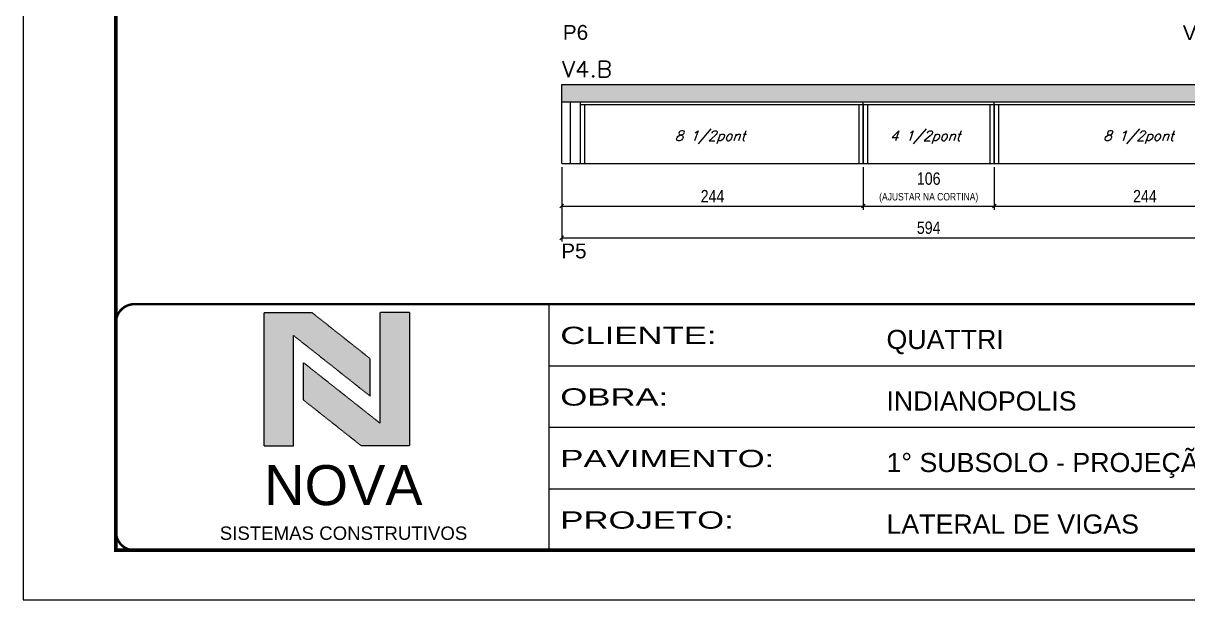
# Model space of a CAD drawing. Header units: millimetres. Extents: x 2921 to 9246, y 316 to 11751.
# Drawn here: x 6091 to 7034, y 8356 to 8823 of the extents above; entities that cross this region are included whole.
import ezdxf

# ---------------------------------------------------------------- set-up
doc = ezdxf.new("R2010")
doc.units = ezdxf.units.MM
doc.linetypes.add('CONTINUO', pattern=[0])
doc.linetypes.add('DASHED', pattern=[0.75, 0.5, -0.25])
for name, color, linetype in [('1', 3, 'Continuous'), ('5', 5, 'Continuous'), ('COTA', 241, 'Continuous'), ('Painéis', 200, 'Continuous'), ('SARR_2.2x7', 40, 'Continuous'), ('SARR_3.5x7', 81, 'Continuous'), ('texto', 7, 'Continuous')]:
    doc.layers.add(name, color=color, linetype=linetype)
for name, color, linetype, lineweight in [('CARIMBO-LEGENDA', 75, 'Continuous', 15), ('Folhas', 255, 'Continuous', 9), ('SARRAFO DE PRESSAO', 251, 'DASHED', 9), ('Texto Seção', 7, 'Continuous', 15)]:
    doc.layers.add(name, color=color, linetype=linetype, lineweight=lineweight)
doc.styles.add('arial', font='arial.ttf')
doc.styles.add('COTA TECNICA', font='techl___.ttf', dxfattribs={"height": 10})
doc.styles.add('REGUA-120', font='ROMANS.shx', dxfattribs={"height": 15})
doc.styles.add('Romans', font='romans.shx')
doc.styles.get("Standard").update_dxf_attribs({"font": 'arial.ttf'})
doc.styles.add('Tecnologia', font='')
doc.styles.get('Tecnologia').set_extended_font_data('Forgotten Futurist')
doc.dimstyles.new('PAINEL', dxfattribs={"dimtxt": 10, "dimasz": 3, "dimexe": 3, "dimexo": 3, "dimgap": 3, "dimtad": 1, "dimdec": 1, "dimzin": 12, "dimdsep": 46, "dimtxsty": 'COTA TECNICA', "dimblk1": 'OBLIQUE', "dimblk2": 'OBLIQUE', "dimsah": 1, "dimcen": 0.9, "dimclrd": 4, "dimclre": 4, "dimclrt": 240, "dimadec": 1, "dimazin": 3, "dimtfac": 1, "dimtdec": 1, "dimtmove": 0, "dimatfit": 3, "dimfxl": 1, "dimtolj": 1, "dimtzin": 12, "dimarcsym": 0})

# ---------------------------------------------------------------- blocks, each defined once
blk = doc.blocks.new('A$C64660E27')
at = {"layer": 'COTA', "true_color": 0x1a1a1a}
h = blk.add_hatch(color=250, dxfattribs=at)
h.dxf.hatch_style = 1
h.paths.add_polyline_path([(185.4, -11.6), (142.4, -11.6), (142.4, -131.6), (168.8, -131.6), (168.8, -32.2), (237.7, -86.7), (237.7, -53)])
at = {"layer": 'COTA'}
h = blk.add_hatch(color=20, dxfattribs=at)
h.dxf.hatch_style = 1
h.paths.add_polyline_path([(273, -11.4), (246.6, -11.4), (246.6, -111.1), (177.7, -56.6), (177.7, -90.2), (230, -131.6), (273, -131.6)])
for p, q in [((142.4, -131.6), (142.4, -11.6)), ((142.4, -11.6), (185.4, -11.6)), ((185.4, -11.6), (237.7, -53)), ((273, -11.4), (246.6, -11.4)), ((246.6, -111.1), (246.6, -11.4)), ((273, -11.4), (273, -131.6)), ((168.8, -32.2), (237.7, -86.7)), ((168.8, -131.6), (168.8, -32.2)), ((246.6, -111.1), (177.7, -56.6)), ((177.7, -90.2), (177.7, -56.6)), ((237.7, -86.7), (237.7, -53)), ((230, -131.6), (177.7, -90.2)), ((142.4, -131.6), (168.8, -131.6)), ((273, -131.6), (230, -131.6))]:
    blk.add_line(p, q)
at = {"layer": 'CARIMBO-LEGENDA', "color": 7, "linetype": 'Continuous', "ltscale": 100, "style": 'arial'}
blk.add_text('NOVA', height=36, dxfattribs=at).set_placement((142.4, -184.8))
at = {"layer": 'CARIMBO-LEGENDA', "color": 7, "linetype": 'Continuous', "style": 'arial'}
blk.add_text('SISTEMAS CONSTRUTIVOS', height=12, dxfattribs=at).set_placement((102.5, -216))
blk = doc.blocks.new('9999999999')
at = {"color": 30, "linetype": 'CONTINUO'}
for p, q in [((98564.56, 34230.21), (98564.56, 34429.45)), ((98564.56, 34379.64), (99583.98, 34379.64)), ((98564.56, 34329.83), (99487.98, 34329.83)), ((98564.56, 34280.02), (99487.98, 34280.02))]:
    blk.add_line(p, q, dxfattribs=at)
at = {"color": 30, "linetype": 'CONTINUO', "const_width": 2}
blk.add_lwpolyline([(99583.98, 34230.21), (99583.98, 34414.45, 0.414214), (99568.98, 34429.45), (98228.98, 34429.45, 0.414214), (98213.98, 34414.45), (98213.98, 34245.21, 0.414214), (98228.98, 34230.21), (99583.98, 34230.21)], format="xyb", dxfattribs=at)
at = {"layer": 'Folhas'}
blk.add_lwpolyline([(98138.98, 34190.21), (99623.98, 34190.21), (99623.98, 35240.21), (98138.98, 35240.21)], close=True, dxfattribs=at)
at = {"layer": 'Folhas', "color": 30, "const_width": 3}
blk.add_lwpolyline([(98213.98, 34230.21), (99583.98, 34230.21), (99583.98, 35200.21), (98213.98, 35200.21)], close=True, dxfattribs=at)
at = {"xscale": 0.9, "yscale": 0.9, "zscale": 0.9}
blk.add_blockref('A$C64660E27', (98205.77, 34433.07), dxfattribs=at)
at = {"color": 7, "linetype": 'Continuous', "ltscale": 5, "style": 'arial'}
for s, height, p in [('QUATTRI', 15.483, (98837.68, 34393.13)), ('INDIANOPOLIS', 15.4829, (98837.68, 34343.32)), ('1° SUBSOLO - PROJEÇÃO', 15.4829, (98837.68, 34293.51)), ('LATERAL DE VIGAS', 15.4829, (98837.68, 34243.7))]:
    blk.add_text(s, height=height, dxfattribs=at).set_placement(p)
at = {"layer": 'Folhas', "color": 7, "style": 'Tecnologia', "width": 1.5}
for s, p in [('CLIENTE:', (98573.65, 34397.17)), ('OBRA:', (98573.65, 34347.31)), ('PAVIMENTO:', (98573.65, 34297.5)), ('PROJETO:', (98573.65, 34247.69))]:
    blk.add_text(s, height=14, dxfattribs=at).set_placement(p)
blk = doc.blocks.new('_Oblique')
at = {"layer": '1', "color": 0, "lineweight": -2}
blk.add_line((-0.5, -0.5), (0.5, 0.5), dxfattribs=at)
blk = doc.blocks.new('*D1227')
at = {"layer": 'COTA', "color": 4, "linetype": 'ByBlock', "lineweight": -2, "transparency": 16777216}
for p, q in [((6526.99, 8705.93), (6526.99, 8671.51)), ((6770.99, 8705.93), (6770.99, 8671.51)), ((6526.99, 8674.51), (6770.99, 8674.51))]:
    blk.add_line(p, q, dxfattribs=at)
at = {"layer": 'Defpoints', "color": 0, "linetype": 'ByBlock', "transparency": 16777216}
for p in [(6526.99, 8708.93), (6770.99, 8708.93), (6770.99, 8674.51)]:
    blk.add_point(p, dxfattribs=at)
at = {"layer": 'COTA', "color": 4, "linetype": 'ByBlock', "lineweight": -2, "transparency": 16777216, "xscale": 3, "yscale": 3, "zscale": 3, "rotation": 180}
blk.add_blockref('_Oblique', (6526.99, 8674.51), dxfattribs=at)
at = {"layer": 'COTA', "color": 4, "linetype": 'ByBlock', "lineweight": -2, "transparency": 16777216, "xscale": 3, "yscale": 3, "zscale": 3}
blk.add_blockref('_Oblique', (6770.99, 8674.51), dxfattribs=at)
at = {"layer": 'COTA', "color": 240, "linetype": 'ByBlock', "transparency": 16777216, "insert": (6648.99, 8682.58), "char_height": 10, "attachment_point": 5, "style": 'COTA TECNICA'}
blk.add_mtext('\\A1;244', dxfattribs=at)
blk = doc.blocks.new('*D1228')
at = {"layer": 'COTA', "color": 4, "linetype": 'ByBlock', "lineweight": -2, "transparency": 16777216}
for p, q in [((6876.99, 8705.93), (6876.99, 8671.51)), ((7120.99, 8705.93), (7120.99, 8671.51)), ((6876.99, 8674.51), (7120.99, 8674.51))]:
    blk.add_line(p, q, dxfattribs=at)
at = {"layer": 'Defpoints', "color": 0, "linetype": 'ByBlock', "transparency": 16777216}
for p in [(6876.99, 8708.93), (7120.99, 8708.93), (7120.99, 8674.51)]:
    blk.add_point(p, dxfattribs=at)
at = {"layer": 'COTA', "color": 4, "linetype": 'ByBlock', "lineweight": -2, "transparency": 16777216, "xscale": 3, "yscale": 3, "zscale": 3, "rotation": 180}
blk.add_blockref('_Oblique', (6876.99, 8674.51), dxfattribs=at)
at = {"layer": 'COTA', "color": 4, "linetype": 'ByBlock', "lineweight": -2, "transparency": 16777216, "xscale": 3, "yscale": 3, "zscale": 3}
blk.add_blockref('_Oblique', (7120.99, 8674.51), dxfattribs=at)
at = {"layer": 'COTA', "color": 240, "linetype": 'ByBlock', "transparency": 16777216, "insert": (6998.99, 8682.58), "char_height": 10, "width": 210.731, "attachment_point": 5, "style": 'COTA TECNICA'}
blk.add_mtext('\\A1;244', dxfattribs=at)
blk = doc.blocks.new('*D1230')
at = {"layer": 'COTA', "color": 4, "linetype": 'ByBlock', "lineweight": -2, "transparency": 16777216}
for p, q in [((6526.99, 8705.93), (6526.99, 8645.85)), ((7120.99, 8705.93), (7120.99, 8645.85)), ((6526.99, 8648.85), (7120.99, 8648.85))]:
    blk.add_line(p, q, dxfattribs=at)
at = {"layer": 'Defpoints', "color": 0, "linetype": 'ByBlock', "transparency": 16777216}
for p in [(6526.99, 8708.93), (7120.99, 8708.93), (7120.99, 8648.85)]:
    blk.add_point(p, dxfattribs=at)
at = {"layer": 'COTA', "color": 4, "linetype": 'ByBlock', "lineweight": -2, "transparency": 16777216, "xscale": 3, "yscale": 3, "zscale": 3, "rotation": 180}
blk.add_blockref('_Oblique', (6526.99, 8648.85), dxfattribs=at)
at = {"layer": 'COTA', "color": 4, "linetype": 'ByBlock', "lineweight": -2, "transparency": 16777216, "xscale": 3, "yscale": 3, "zscale": 3}
blk.add_blockref('_Oblique', (7120.99, 8648.85), dxfattribs=at)
at = {"layer": 'COTA', "color": 240, "linetype": 'ByBlock', "transparency": 16777216, "insert": (6823.99, 8656.99), "char_height": 10, "attachment_point": 5, "style": 'COTA TECNICA'}
blk.add_mtext('\\A1;594', dxfattribs=at)
blk = doc.blocks.new('*D1229')
at = {"layer": 'COTA', "color": 4, "linetype": 'ByBlock', "lineweight": -2, "transparency": 16777216}
for p, q in [((6770.99, 8705.93), (6770.99, 8671.51)), ((6876.99, 8705.93), (6876.99, 8671.51)), ((6770.99, 8674.51), (6876.99, 8674.51))]:
    blk.add_line(p, q, dxfattribs=at)
at = {"layer": 'Defpoints', "color": 0, "linetype": 'ByBlock', "transparency": 16777216}
for p in [(6770.99, 8708.93), (6876.99, 8708.93), (6876.99, 8674.51)]:
    blk.add_point(p, dxfattribs=at)
at = {"layer": 'COTA', "color": 4, "linetype": 'ByBlock', "lineweight": -2, "transparency": 16777216, "xscale": 3, "yscale": 3, "zscale": 3, "rotation": 180}
blk.add_blockref('_Oblique', (6770.99, 8674.51), dxfattribs=at)
at = {"layer": 'COTA', "color": 4, "linetype": 'ByBlock', "lineweight": -2, "transparency": 16777216, "xscale": 3, "yscale": 3, "zscale": 3}
blk.add_blockref('_Oblique', (6876.99, 8674.51), dxfattribs=at)
at = {"layer": 'COTA', "color": 240, "linetype": 'ByBlock', "transparency": 16777216, "insert": (6823.99, 8689.57), "char_height": 10, "width": 203.6981, "attachment_point": 5, "style": 'COTA TECNICA'}
blk.add_mtext('\\A1;106^J{\\H0.6x;(AJUSTAR NA CORTINA)}', dxfattribs=at)

msp = doc.modelspace()

# ---------------------------------------------------------------- hatches: boundary and pattern name
at = {"layer": 'COTA', "linetype": 'ByBlock'}
h = msp.add_hatch(dxfattribs=at)
h.set_pattern_fill('AR-CONC', color=256, scale=0.03)
h.set_pattern_definition([(50, (-124645.18, -25125.0256), (5.46554007, -0.47817257), [0.5715, -6.2865]), (355, (-124645.18, -25125.0256), (-1.05730264, 5.73170536), [0.4572, -5.02921753]), (100.4514447, (-124644.7244, -25125.0654), (4.40823741, 5.25353256), [0.48570026, -5.34270734]), (46.1842, (-124645.18, -25123.5016), (8.13237123, -1.26126984), [0.85725, -9.42975]), (96.6355576, (-124644.502, -25123.607), (7.122124, 7.42278374), [0.7285507, -8.01406824]), (351.184151, (-124645.18, -25123.5016), (7.122124, 7.42278374), [0.685799, -7.54379196]), (21, (-124644.418, -25123.8826), (4.54843174, -3.06795595), [0.5715, -6.2865]), (326, (-124644.418, -25123.8826), (1.85406085, 5.52563898), [0.4572, -5.0292]), (71.451445, (-124644.039, -25124.138), (6.40249258, 2.45768307), [0.48570026, -5.34269813]), (37.5, (-124645.18, -25125.0256), (0.092658098, 2.536651166), [0, -4.96824, 0, -5.1054, 0, -5.04825]), (7.5, (-124645.18, -25125.0256), (2.004589875, 3.005417245), [0, -2.91084, 0, -4.85394, 0, -1.92405]), (327.5, (-124646.8792, -25125.0256), (4.067717855, -0.17186232), [0, -1.905, 0, -5.9436, 0, -7.8867]), (317.5, (-124647.641, -25125.0256), (4.44387544, 0.76279473), [0, -2.4765, 0, -3.94716, 0, -5.6007])])
h.paths.add_polyline_path([(7120.99, 8758.93), (7120.99, 8772.93), (6526.99, 8772.93), (6526.99, 8758.93)])

# ---------------------------------------------------------------- linework, layer by layer
for p, q in [((6526.99, 8772.93), (7120.99, 8772.93)), ((6526.99, 8758.93), (6526.99, 8772.93))]:
    msp.add_line(p, q, dxfattribs=at)
at = {"layer": 'Painéis', "linetype": 'ByBlock'}
for p, q in [((6526.99, 8758.93), (7120.99, 8758.93)), ((6526.99, 8708.93), (6526.99, 8758.93)), ((6770.99, 8708.93), (6770.99, 8758.93)), ((6876.99, 8708.93), (6876.99, 8758.93)), ((6526.99, 8708.93), (7120.99, 8708.93))]:
    msp.add_line(p, q, dxfattribs=at)
at = {"layer": 'SARR_2.2x7', "linetype": 'Continuous'}
for p, q in [((6533.99, 8708.93), (6533.99, 8758.93)), ((6541.99, 8756.73), (6770.99, 8756.73)), ((6770.99, 8756.73), (6876.99, 8756.73)), ((6876.99, 8756.73), (7105.99, 8756.73))]:
    msp.add_line(p, q, dxfattribs=at)
at = {"layer": 'SARR_3.5x7'}
for p, q in [((6541.99, 8758.93), (6541.99, 8708.93)), ((6545.49, 8756.73), (6545.49, 8708.93)), ((6767.49, 8756.73), (6767.49, 8708.93)), ((6770.99, 8756.73), (6770.99, 8708.93)), ((6774.49, 8756.73), (6774.49, 8708.93)), ((6873.49, 8756.73), (6873.49, 8708.93)), ((6876.99, 8756.73), (6876.99, 8708.93)), ((6880.49, 8756.73), (6880.49, 8708.93)), ((6541.99, 8708.93), (6545.49, 8708.93)), ((6767.49, 8708.93), (6770.99, 8708.93)), ((6770.99, 8708.93), (6774.49, 8708.93))]:
    msp.add_line(p, q, dxfattribs=at)

# ---------------------------------------------------------------- block references
at = {"layer": 'SARRAFO DE PRESSAO', "color": 6, "linetype": 'ByBlock'}
msp.add_blockref('9999999999', (-92047.85, -25834.26), dxfattribs=at)

# ---------------------------------------------------------------- texts
at = {"layer": '5', "linetype": 'Continuous'}
for s, rotation, p in [('P6', 359.99996, (6527.85, 8809.15)), ('V59', 0.00004, (7029.64, 8808.86)), ('P5', 359.99996, (6526.56, 8632.25))]:
    msp.add_text(s, height=12, rotation=rotation, dxfattribs=at).set_placement(p)
at = {"layer": 'texto', "color": 2, "char_height": 8, "attachment_point": 5, "style": 'Romans'}
for s, insert in [('{\\Q19;\\C256;8 1/2pont}', (6647.01, 8730.15)), ('{\\Q19;\\C256;4 1/2pont}', (6821.19, 8730.15)), ('{\\Q19;\\C256;8 1/2pont}', (6993.78, 8730.15))]:
    msp.add_mtext(s, dxfattribs=dict(at, insert=insert))
at = {"layer": 'Texto Seção', "style": 'REGUA-120', "width": 1.05}
msp.add_text('V4.B', height=13, dxfattribs=at).set_placement((6527.22, 8778.87))

# ---------------------------------------------------------------- dimensions: what is measured, and where the dimension line sits
at = {"layer": 'COTA', "linetype": 'ByBlock'}
for base, p2, picture, middle in [((6770.99, 8674.51), (6770.99, 8708.93), '*D1227', (6648.99, 8682.58)), ((7120.99, 8648.85), (7120.99, 8708.93), '*D1230', (6823.99, 8656.99))]:
    dim = msp.add_linear_dim(base=base, p1=(6526.99, 8708.93), p2=p2, dimstyle='PAINEL', dxfattribs=at)
    dim.commit()
    dim.dimension.update_dxf_attribs({"geometry": picture, "text_midpoint": middle})
dim = msp.add_linear_dim(base=(6876.99, 8674.51), p1=(6770.99, 8708.93), p2=(6876.99, 8708.93), text='<>^J{\\H0.6x;(AJUSTAR NA CORTINA)}', dimstyle='PAINEL', dxfattribs=at)
dim.commit()
dim.dimension.update_dxf_attribs({"geometry": '*D1229', "text_midpoint": (6823.99, 8674.51), "dimtype": 160})
dim = msp.add_linear_dim(base=(7120.99, 8674.51), p1=(6876.99, 8708.93), p2=(7120.99, 8708.93), dimstyle='PAINEL', override={"dimtmove": 1}, dxfattribs=at)
dim.commit()
dim.dimension.update_dxf_attribs({"geometry": '*D1228', "text_midpoint": (6998.99, 8682.58)})

doc.saveas('drawing.dxf')
